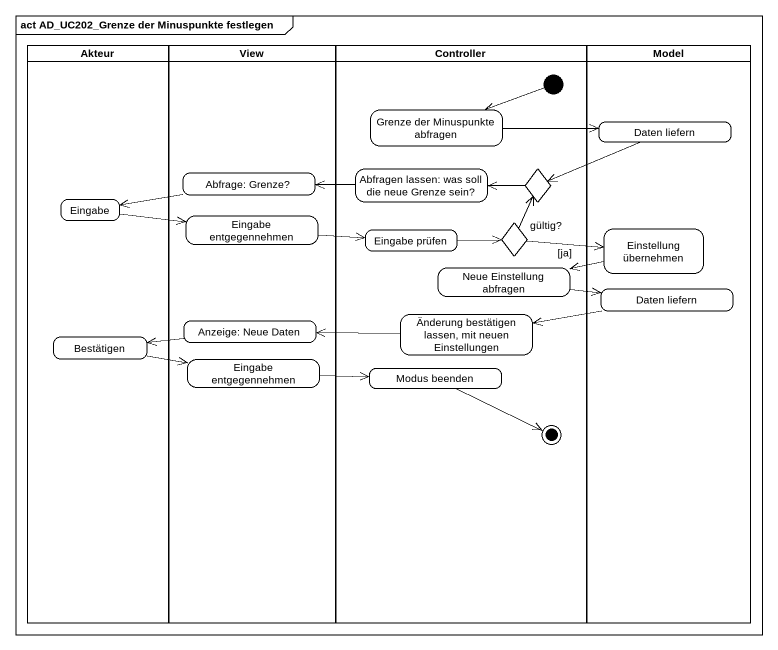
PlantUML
@startuml
mainframe act AD_UC202_Grenze der Minuspunkte festlegen
hide empty description
state Akteur <<partition>> {
  state Eingabe
  state Bestätigen
}
state View <<partition>> {
  state "Abfrage: Grenze?" as Abfrage_Grenze
  state "Eingabe entgegennehmen" as Eingabe_entgegennehmen
  state "Anzeige: Neue Daten" as Anzeige_Neue_Daten
  state "Eingabe entgegennehmen" as Eingabe_entgegennehmen_2
}
state Controller <<partition>> {
  state "Grenze der Minuspunkte abfragen" as Grenze_der_Minuspunkte
  state "Abfragen lassen: was soll die neue Grenze sein?" as Abfragen_lassen_was_soll
  state choice1 <<choice>>
  state "Eingabe prüfen" as Eingabe_prüfen
  state "gültig?" as gültig <<choice>>
  state "Neue Einstellung abfragen" as Neue_Einstellung_abfragen
  state "Änderung bestätigen lassen, mit neuen Einstellungen" as Änderung_bestätigen_lassen
  state "Modus beenden" as Modus_beenden
  [*] -left-> Grenze_der_Minuspunkte
  Modus_beenden -right-> [*]
}
state Model <<partition>> {
  state "Daten liefern" as Daten_liefern
  state "Einstellung übernehmen" as Einstellung_übernehmen
  state "Daten liefern" as Daten_liefern_2
}
Grenze_der_Minuspunkte -right-> Daten_liefern
Daten_liefern -left-> choice1
Abfrage_Grenze -left-> Eingabe
Abfragen_lassen_was_soll -left-> Abfrage_Grenze
choice1 -left-> Abfragen_lassen_was_soll
Eingabe -right-> Eingabe_entgegennehmen
Eingabe_entgegennehmen -right-> Eingabe_prüfen
Eingabe_prüfen -right-> gültig
gültig -up-> choice1
gültig -right-> Einstellung_übernehmen : [ja]
Einstellung_übernehmen -left-> Neue_Einstellung_abfragen
Neue_Einstellung_abfragen -right-> Daten_liefern_2
Anzeige_Neue_Daten -left-> Bestätigen
Änderung_bestätigen_lassen -left-> Anzeige_Neue_Daten
Daten_liefern_2 -left-> Änderung_bestätigen_lassen
Bestätigen -right-> Eingabe_entgegennehmen_2
Eingabe_entgegennehmen_2 -right-> Modus_beenden
@enduml
